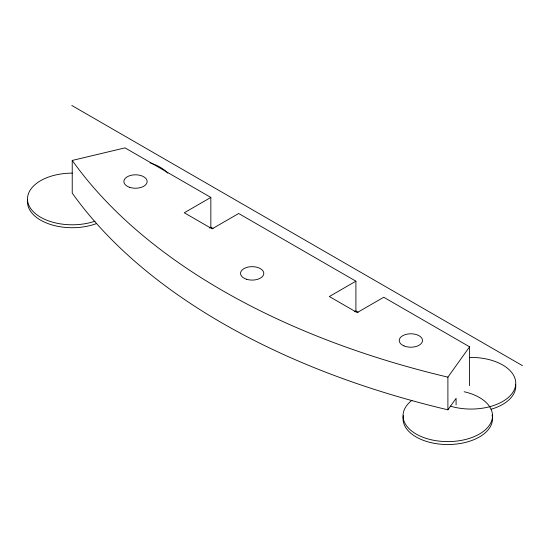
<?xml version="1.0" encoding="UTF-8"?>
<svg xmlns="http://www.w3.org/2000/svg" width="550" height="550" viewBox="0 0 550 550"><rect width="100%" height="100%" fill="white"/><g stroke="black" fill="none" stroke-linecap="round" stroke-linejoin="round"><path stroke-width="0.82" d="M209.371 228.03L210.843 227.178L210.843 197.429L125.015 147.874L72.236 160.442L72.236 193.119A688.648 397.588 0 0 0 447.899 409.819L456.087 398.358L456.087 404.938M354.434 311.781L355.905 310.929L355.905 281.181L238.686 213.503L212.107 228.841L184.271 212.774L210.843 197.429M447.899 409.819L447.899 377.149L469.576 346.809L383.749 297.254L357.177 312.593L329.333 296.526L355.905 281.181M71.816 105.476L522.5 365.674M210.843 227.178L213.042 228.449M355.905 310.929L358.105 312.201M72.236 160.442L72.971 161.473A688.648 397.588 0 0 0 447.899 377.149M469.576 346.809L469.576 385.66M95.067 221.176A44.736 25.829 0 0 1 29.095 205.796A44.736 25.829 0 0 1 72.236 173.133M96.422 223.609A44.736 25.829 0 0 1 49.411 224.097A44.736 25.829 0 0 1 27.617 200.042M150.04 162.869A44.736 25.829 0 0 1 167.86 173.161M469.425 357.424A44.736 25.829 0 0 1 514.649 388.953A44.736 25.829 0 0 1 450.285 406.12M515.646 384.312A44.736 25.829 0 0 1 491.047 409.255M464.152 391.737A44.736 25.829 0 0 1 487.781 427.336A44.736 25.829 0 0 1 424.263 437.752A44.736 25.829 0 0 1 411.964 400.297M492.058 415.023A44.736 25.829 0 0 1 448.305 444.524A44.736 25.829 0 0 1 403.356 415.628M129.69 187.337A11.633 6.717 0 0 0 147.139 181.521A11.633 6.717 0 0 0 129.69 175.704A11.633 6.717 0 0 0 129.69 187.337M246.352 279.194A11.633 6.717 0 0 0 263.801 273.377A11.633 6.717 0 0 0 246.352 267.561A11.633 6.717 0 0 0 246.352 279.194M404.044 345.936A11.633 6.717 0 0 0 422.434 341.186A11.633 6.717 0 0 0 406.12 334.366A11.633 6.717 0 0 0 404.044 345.936"/></g></svg>
